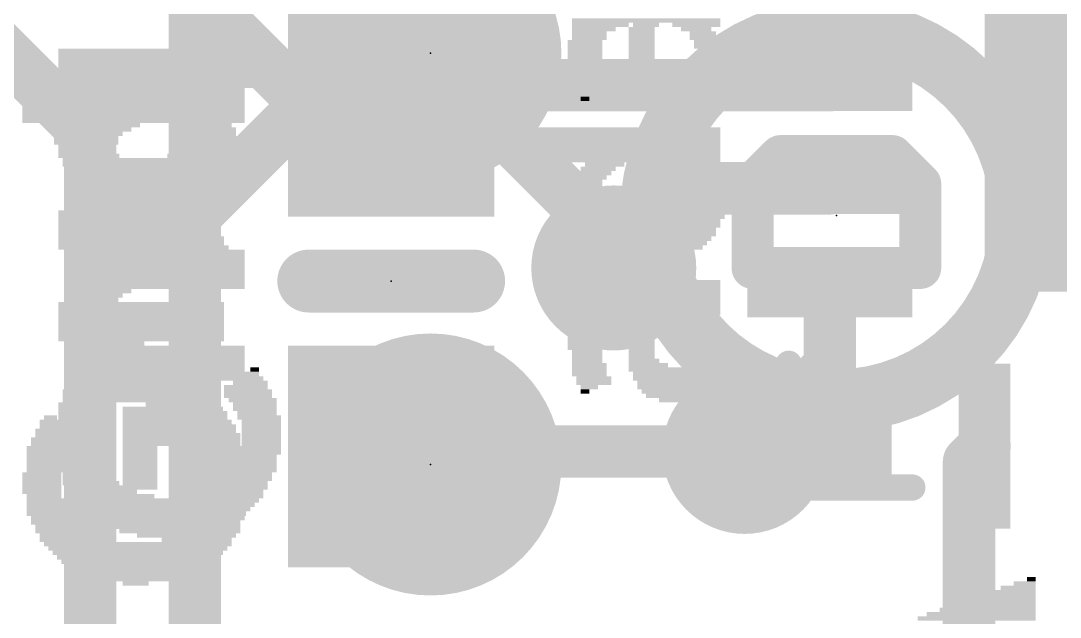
# Model space of a CAD drawing. Extents: x -13.8 to 7.7, y -19.4 to 21.7.
# Drawn here: x -5.35 to -0.31, y -0.3 to 2.59 of the extents above; entities that cross this region are included whole.
import ezdxf

# ---------------------------------------------------------------- set-up
doc = ezdxf.new("R2010")
doc.units = 0
for name, color, linetype in [('1', 12, 'CONTINUOUS'), ('16', 132, 'CONTINUOUS'), ('18', 110, 'CONTINUOUS'), ('200', 40, 'CONTINUOUS'), ('201', 6, 'CONTINUOUS'), ('21', 40, 'CONTINUOUS'), ('22', 6, 'CONTINUOUS'), ('23', 53, 'CONTINUOUS'), ('24', 53, 'CONTINUOUS')]:
    doc.layers.add(name, color=color, linetype=linetype)

# ---------------------------------------------------------------- blocks, each defined once
blk = doc.blocks.new('RECT')
blk.add_solid([(-0.5, -0.5), (0.5, -0.5), (-0.5, 0.5), (0.5, 0.5)])
blk = doc.blocks.new('RECT560000X560000R10')
at = {"const_width": 0.175}
blk.add_lwpolyline([(1.6625, -1.575), (1.6625, 1.575, 0.4142), (1.575, 1.6625), (-1.575, 1.6625, 0.4142), (-1.6625, 1.575), (-1.6625, -1.575, 0.4142), (-1.575, -1.6625), (1.575, -1.6625, 0.4142)], format="xyb", close=True, dxfattribs=at)
blk.add_solid([(-1.6004, -1.6004), (1.6004, -1.6004), (-1.6004, 1.6004), (1.6004, 1.6004)])
blk = doc.blocks.new('PIE')
at = {"const_width": 0.5}
blk.add_lwpolyline([(0, -0.25, 1), (0, 0.25, 1), (0, -0.25)], format="xyb", dxfattribs=at)
blk = doc.blocks.new('ROUNDV')
at = {"const_width": 0.5}
blk.add_lwpolyline([(0, -0.25, 1), (0, 0.25, 1), (0, -0.25)], format="xyb", dxfattribs=at)

msp = doc.modelspace()

# ---------------------------------------------------------------- linework, layer by layer
at = {"layer": '1', "const_width": 0.254}
for points in [[(-5.0165, 2.032), (-6.3246, 3.3401)], [(-4.5085, 2.7305), (-4.064, 2.286)], [(-4.064, 2.286), (-3.6585, 2.286)], [(-3.6585, 2.286), (-3.556, 2.1835)], [(-3.4567, 2.2828), (-3.556, 2.1835)], [(-1.4281, 2.2828), (-3.4567, 2.2828)], [(-3.976, 2.1835), (-4.5085, 1.651)], [(-3.556, 2.1835), (-3.976, 2.1835)], [(-5.0165, -3.4155), (-5.0165, 2.032)], [(-2.0907, 1.7828), (-2.4765, 1.397)], [(-1.4281, 1.7828), (-2.0907, 1.7828)], [(-4.5085, 1.651), (-4.5085, -1.27)], [(-1.4281, 1.2828), (-1.4281, 0.9214)], [(-1.4281, 0.9214), (-1.8415, 0.508)], [(-0.6781, 0.5328), (-0.7537, 0.4572)], [(-0.7537, 0.4572), (-0.7537, -0.6502)]]:
    msp.add_lwpolyline(points, dxfattribs=at)
at = {"layer": '1', "const_width": 0.127}
for points in [[(-4.064, 2.3495, 1), (-4.064, 2.2225)], [(-4.1089, 2.2411, 1), (-4.0191, 2.3309)], [(-3.6136, 2.3309, 1), (-3.7034, 2.2411)], [(-3.6585, 2.2225, 1), (-3.6585, 2.3495)], [(-3.4567, 2.3463, 1), (-3.4567, 2.2193)], [(-3.4118, 2.2379, 1), (-3.5016, 2.3277)], [(-1.4281, 2.2193, 1), (-1.4281, 2.3463)], [(-3.976, 2.247, 1), (-3.976, 2.12)], [(-3.9311, 2.1386, 1), (-4.0209, 2.2284)], [(-3.6009, 2.2284, 1), (-3.5111, 2.1386)], [(-3.6009, 2.1386, 1), (-3.5111, 2.2284)], [(-3.556, 2.12, 1), (-3.556, 2.247)], [(-4.953, 2.032, 1), (-5.08, 2.032)], [(-5.0614, 1.9871, 1), (-4.9716, 2.0769)], [(-2.0907, 1.8463, 1), (-2.0907, 1.7193)], [(-2.0458, 1.7379, 1), (-2.1356, 1.8277)], [(-1.4281, 1.7193, 1), (-1.4281, 1.8463)], [(-4.445, 1.651, 1), (-4.572, 1.651)], [(-4.5534, 1.6959, 1), (-4.4636, 1.6061)], [(-2.5214, 1.4419, 1), (-2.4316, 1.3521)], [(-1.3646, 1.2828, 1), (-1.4916, 1.2828)], [(-1.3832, 0.8765, 1), (-1.473, 0.9663)], [(-1.4916, 0.9214, 1), (-1.3646, 0.9214)], [(-0.6332, 0.4879, 1), (-0.723, 0.5777)], [(-1.8864, 0.5529, 1), (-1.7966, 0.4631)], [(-0.6902, 0.4572, 1), (-0.8172, 0.4572)], [(-0.7986, 0.5021, 1), (-0.7088, 0.4123)]]:
    msp.add_lwpolyline(points, format="xyb", dxfattribs=at)
at = {"layer": '16', "const_width": 0.254}
for points in [[(-4.5085, 2.794), (-4.5085, -1.27)], [(-3.3655, 2.4384), (-3.3655, 2.413)], [(-3.3655, 2.413), (-2.4765, 1.524)], [(-2.4765, 1.524), (-2.4765, 1.4859)], [(-2.4765, 1.4859), (-2.4765, 1.397)], [(-3.3655, 0.4445), (-3.302, 0.508)], [(-3.302, 0.508), (-1.8415, 0.508)]]:
    msp.add_lwpolyline(points, dxfattribs=at)
at = {"layer": '16', "const_width": 0.127}
for points in [[(-3.302, 2.4384, 1), (-3.429, 2.4384)], [(-3.3206, 2.4579, 1), (-3.4104, 2.3681)], [(-3.429, 2.413, 1), (-3.302, 2.413)], [(-2.413, 1.524, 1), (-2.54, 1.524)], [(-2.5214, 1.4791, 1), (-2.4316, 1.5689)], [(-2.413, 1.4859, 1), (-2.54, 1.4859)], [(-2.54, 1.4859, 1), (-2.413, 1.4859)], [(-2.54, 1.397, 1), (-2.413, 1.397)], [(-3.302, 0.5715, 1), (-3.302, 0.4445)], [(-3.2571, 0.4631, 1), (-3.3469, 0.5529)], [(-1.8415, 0.4445, 1), (-1.8415, 0.5715)], [(-3.4104, 0.4894, 1), (-3.3206, 0.3996)]]:
    msp.add_lwpolyline(points, format="xyb", dxfattribs=at)
at = {"layer": '21'}
for points, const_width in [([(-3.156, 1.3335), (-3.956, 1.3335)], 0.3048), ([(-1.6281, 0.9328), (-1.6281, 0.3328)], 0.127), ([(-1.6281, 0.3328), (-1.0281, 0.3328)], 0.127)]:
    msp.add_lwpolyline(points, dxfattribs=dict(at, const_width=const_width))
for points, const_width in [([(-3.956, 1.4097, 1), (-3.956, 1.2573)], 0.1524), ([(-3.156, 1.2573, 1), (-3.156, 1.4097)], 0.1524), ([(-1.5964, 0.9328, 1), (-1.6599, 0.9328)], 0.0635), ([(-1.6281, 0.3645, 1), (-1.6281, 0.301)], 0.0635), ([(-1.6599, 0.3328, 1), (-1.5964, 0.3328)], 0.0635), ([(-1.0281, 0.301, 1), (-1.0281, 0.3645)], 0.0635)]:
    msp.add_lwpolyline(points, format="xyb", dxfattribs=dict(at, const_width=const_width))
at = {"layer": '22'}
for points, const_width in [([(-1.397, 0.753, 1), (-1.397, 2.549, 1), (-1.397, 0.753)], 0.3048), ([(-1.6678, 1.9901, 1), (-1.6678, 1.8885)], 0.1016), ([(-1.6319, 1.9034, 1), (-1.7037, 1.9752)], 0.1016), ([(-1.0896, 1.9752, 1), (-1.1614, 1.9034)], 0.1016), ([(-1.1255, 1.8885, 1), (-1.1255, 1.9901)], 0.1016), ([(-1.7526, 1.8037, 1), (-1.8542, 1.8037)], 0.1016), ([(-1.8393, 1.8397, 1), (-1.7675, 1.7678)], 0.1016), ([(-0.9391, 1.8037, 1), (-1.0407, 1.8037)], 0.1016), ([(-1.0258, 1.7678, 1), (-0.954, 1.8397)], 0.1016), ([(-1.8034, 1.4478, 1), (-1.8034, 1.3462)], 0.1016), ([(-0.9899, 1.3462, 1), (-0.9899, 1.4478)], 0.1016), ([(-1.8542, 1.397, 1), (-1.7526, 1.397)], 0.1016), ([(-1.0407, 1.397, 1), (-0.9391, 1.397)], 0.1016)]:
    msp.add_lwpolyline(points, format="xyb", dxfattribs=dict(at, const_width=const_width))
at = {"layer": '22', "const_width": 0.2032}
for points in [[(-1.8034, 1.8037), (-1.6678, 1.9393)], [(-1.6678, 1.9393), (-1.1255, 1.9393)], [(-1.1255, 1.9393), (-0.9899, 1.8037)], [(-1.8034, 1.397), (-1.8034, 1.8037)], [(-0.9899, 1.8037), (-0.9899, 1.397)], [(-0.9899, 1.397), (-1.8034, 1.397)]]:
    msp.add_lwpolyline(points, dxfattribs=at)
at = {"layer": '23'}
msp.add_point((-3.556, 1.3335), dxfattribs=at)
at = {"layer": '24'}
for p in [(-3.3655, 2.4384), (-1.397, 1.651), (-3.3655, 0.4445)]:
    msp.add_point(p, dxfattribs=at)

# ---------------------------------------------------------------- block references
at = {"layer": '1', "rotation": 90}
msp.add_blockref('RECT560000X560000R10', (1.0719, 3.0328), dxfattribs=at)
at = {"layer": '1', "xscale": 1.075, "rotation": 270}
for p in [(-3.556, 2.1835), (-3.556, 0.4835)]:
    msp.add_blockref('RECT', p, dxfattribs=at)
at = {"layer": '1', "xscale": 0.25, "yscale": 0.8}
for p, rotation in [((-1.4281, 2.2828), 90), ((-1.4281, 1.7828), 90), ((-1.4281, 1.2828), 90), ((-0.6781, 0.5328), 180)]:
    msp.add_blockref('RECT', p, dxfattribs=dict(at, rotation=rotation))
at = {"layer": '16', "xscale": 1.27, "yscale": 1.27}
for p in [(-3.3655, 2.4384), (-3.3655, 0.4445)]:
    msp.add_blockref('PIE', p, dxfattribs=at)
at = {"layer": '18', "xscale": 0.8001, "yscale": 0.8001}
for p in [(-2.4765, 1.397), (-2.4765, 1.397), (-1.8415, 0.508), (-1.8415, 0.508)]:
    msp.add_blockref('ROUNDV', p, dxfattribs=at)
at = {"layer": '200', "yscale": 0.0212}
for p, xscale in [((-2.3199, 2.5969), 0.7194), ((-2.542, 2.5757), 0.2751), ((-2.3199, 2.5757), 0.127), ((-2.0766, 2.5757), 0.2327), ((-2.5738, 2.5546), 0.2116), ((-2.5949, 2.5334), 0.1693), ((-2.5949, 2.5122), 0.1693), ((-2.341, 2.5546), 0.127), ((-2.341, 2.5334), 0.127), ((-2.341, 2.5122), 0.127), ((-2.0766, 2.5546), 0.1481), ((-2.0448, 2.5334), 0.1269), ((-2.0342, 2.5122), 0.1481), ((-2.6161, 2.4911), 0.1693), ((-2.6161, 2.4699), 0.1693), ((-2.341, 2.4911), 0.127), ((-2.341, 2.4699), 0.127), ((-2.0237, 2.4911), 0.127), ((-2.0131, 2.4699), 0.1481), ((-2.6161, 2.4488), 0.1693), ((-2.6161, 2.4276), 0.1693), ((-2.341, 2.4488), 0.127), ((-2.341, 2.4276), 0.127), ((-2.0025, 2.4488), 0.127), ((-2.0025, 2.4276), 0.127), ((-2.6161, 2.4064), 0.1693), ((-2.6055, 2.3853), 0.1481), ((-2.6055, 2.3641), 0.1481), ((-2.341, 2.4064), 0.127), ((-2.341, 2.3853), 0.127), ((-2.3304, 2.3641), 0.1481), ((-2.0237, 2.3641), 0.1693), ((-2.0131, 2.4064), 0.1481), ((-2.0131, 2.3853), 0.1481), ((-2.5949, 2.343), 0.1693), ((-2.5949, 2.3218), 0.1693), ((-2.1718, 2.3218), 0.4655), ((-2.3199, 2.343), 0.1693), ((-2.0342, 2.343), 0.1904), ((-4.806, 2.2795), 1.0791), ((-4.806, 2.2583), 1.0791), ((-2.5949, 2.3007), 0.1693), ((-2.5738, 2.2795), 0.1693), ((-2.5738, 2.2583), 0.1693), ((-2.1718, 2.3007), 0.4232), ((-2.1718, 2.2795), 0.4232), ((-2.1823, 2.2583), 0.402), ((-4.806, 2.2372), 1.0791), ((-4.806, 2.216), 1.0791), ((-2.5949, 2.2372), 0.127), ((-2.6161, 2.216), 0.0423), ((-2.1718, 2.2372), 0.3808), ((-2.1718, 2.216), 0.3385), ((-4.806, 2.1949), 1.0791), ((-4.806, 2.1737), 1.0791), ((-2.1718, 2.1949), 0.2962), ((-2.1823, 2.1737), 0.1904), ((-4.806, 2.1525), 1.0791), ((-4.806, 2.1314), 1.0791), ((-4.806, 2.1102), 1.0791), ((-4.9118, 2.0679), 0.1904), ((-4.8906, 2.0891), 0.2327), ((-4.4463, 2.0891), 0.2327), ((-4.404, 2.0679), 0.1904), ((-2.4468, 2.0679), 0.9733), ((-4.9646, 2.0256), 0.1693), ((-4.9435, 2.0468), 0.1693), ((-4.3934, 2.0468), 0.1693), ((-4.3722, 2.0256), 0.1693), ((-2.4468, 2.0468), 0.9733), ((-2.4468, 2.0256), 0.9733), ((-4.9858, 1.9833), 0.1693), ((-4.9858, 1.9621), 0.1693), ((-4.9752, 2.0044), 0.1904), ((-4.3511, 2.0044), 0.1693), ((-4.3511, 1.9833), 0.1693), ((-4.3405, 1.9621), 0.1481), ((-2.4468, 2.0044), 0.9733), ((-2.4468, 1.9833), 0.9733), ((-2.4468, 1.9621), 0.9733), ((-5.007, 1.941), 0.1693), ((-5.007, 1.9198), 0.1693), ((-4.3299, 1.941), 0.1693), ((-4.3299, 1.9198), 0.1693), ((-2.4468, 1.941), 0.9733), ((-2.4468, 1.9198), 0.9733), ((-4.9964, 1.8987), 0.1904), ((-4.9964, 1.8775), 0.1904), ((-4.9858, 1.8563), 0.2116), ((-4.3405, 1.8775), 0.1904), ((-4.3405, 1.8563), 0.1904), ((-4.3299, 1.8987), 0.1693), ((-2.5738, 1.8563), 0.1693), ((-2.5526, 1.8775), 0.1693), ((-2.5209, 1.8987), 0.1904), ((-2.1189, 1.8987), 0.1904), ((-2.0871, 1.8775), 0.1693), ((-2.066, 1.8563), 0.1693), ((-4.9858, 1.8352), 0.2116), ((-4.9646, 1.814), 0.2116), ((-4.3722, 1.814), 0.2116), ((-4.3511, 1.8352), 0.2116), ((-2.6055, 1.814), 0.1481), ((-2.5843, 1.8352), 0.1481), ((-2.0448, 1.8352), 0.1693), ((-2.0342, 1.814), 0.1481), ((-4.9435, 1.7929), 0.2539), ((-4.9223, 1.7717), 0.2962), ((-4.4145, 1.7717), 0.2962), ((-4.3934, 1.7929), 0.2539), ((-2.6161, 1.7717), 0.1693), ((-2.6055, 1.7929), 0.1481), ((-2.0237, 1.7929), 0.1693), ((-2.0131, 1.7717), 0.1481), ((-4.6684, 1.7505), 0.7617), ((-4.6684, 1.7294), 0.7617), ((-4.6684, 1.7082), 0.7194), ((-2.6161, 1.7505), 0.1693), ((-2.6161, 1.7294), 0.1693), ((-2.6161, 1.7082), 0.1693), ((-2.0237, 1.7294), 0.1693), ((-2.0237, 1.7082), 0.1693), ((-2.0131, 1.7505), 0.1481), ((-4.6684, 1.6871), 0.6771), ((-4.6684, 1.6659), 0.6347), ((-2.6055, 1.6871), 0.1904), ((-2.6055, 1.6659), 0.1904), ((-2.0448, 1.6659), 0.2116), ((-2.0342, 1.6871), 0.1904), ((-4.6684, 1.6448), 0.5924), ((-4.6684, 1.6236), 0.5078), ((-2.5738, 1.6448), 0.2116), ((-2.5632, 1.6236), 0.2327), ((-2.0766, 1.6236), 0.2327), ((-2.0554, 1.6448), 0.2327), ((-4.6684, 1.6024), 0.4232), ((-4.6579, 1.5813), 0.2751), ((-2.5103, 1.6024), 0.3385), ((-2.3199, 1.5813), 0.6771), ((-2.3199, 1.5601), 0.6771), ((-2.14, 1.6024), 0.3597), ((-2.3199, 1.539), 0.6347), ((-2.3199, 1.5178), 0.5924), ((-4.6155, 1.4543), 0.6982), ((-4.5838, 1.4755), 0.6347), ((-2.3199, 1.4966), 0.5501), ((-2.3199, 1.4755), 0.4655), ((-2.3199, 1.4543), 0.3808), ((-4.6473, 1.412), 0.7617), ((-4.6367, 1.4332), 0.7405), ((-2.3199, 1.4332), 0.1693), ((-4.6578, 1.3909), 0.7829), ((-4.6578, 1.3697), 0.7829), ((-4.6684, 1.3485), 0.804), ((-4.6684, 1.3274), 0.804), ((-4.6684, 1.3062), 0.804), ((-2.2564, 1.3062), 0.5924), ((-2.2141, 1.3274), 0.5078), ((-4.9541, 1.2851), 0.2751), ((-4.9752, 1.2639), 0.2327), ((-2.2881, 1.2639), 0.6559), ((-2.2776, 1.2851), 0.6347), ((-4.9858, 1.2427), 0.2116), ((-4.9964, 1.2216), 0.1904), ((-4.9964, 1.2004), 0.1904), ((-2.3093, 1.2216), 0.6982), ((-2.3093, 1.2004), 0.6982), ((-2.2987, 1.2427), 0.6771), ((-4.9858, 1.1793), 0.1693), ((-4.9858, 1.1581), 0.1693), ((-2.3199, 1.1793), 0.7194), ((-2.5526, 1.1581), 0.2539), ((-2.3199, 1.1581), 0.127), ((-2.0977, 1.1581), 0.1904), ((-4.9858, 1.137), 0.1693), ((-4.9752, 1.1158), 0.1481), ((-2.5843, 1.137), 0.1904), ((-2.5949, 1.1158), 0.1693), ((-2.341, 1.137), 0.127), ((-2.341, 1.1158), 0.127), ((-2.0554, 1.137), 0.1481), ((-2.0448, 1.1158), 0.1269), ((-4.9646, 1.0946), 0.1693), ((-4.9435, 1.0735), 0.1693), ((-4.9223, 1.0523), 0.1693), ((-2.6161, 1.0735), 0.1693), ((-2.6161, 1.0523), 0.1693), ((-2.5949, 1.0946), 0.1693), ((-2.341, 1.0946), 0.127), ((-2.341, 1.0735), 0.127), ((-2.341, 1.0523), 0.127), ((-2.0342, 1.0946), 0.1481), ((-2.0237, 1.0735), 0.127), ((-2.0131, 1.0523), 0.1481), ((-4.6684, 1.01), 0.804), ((-4.8694, 1.0312), 0.2327), ((-2.6161, 1.0312), 0.1693), ((-2.6161, 1.01), 0.1693), ((-2.341, 1.0312), 0.127), ((-2.341, 1.01), 0.127), ((-2.0025, 1.0312), 0.127), ((-2.0025, 1.01), 0.127), ((-4.6684, 0.9888), 0.804), ((-4.6684, 0.9677), 0.804), ((-2.6055, 0.9888), 0.1481), ((-2.6055, 0.9677), 0.1481), ((-2.341, 0.9888), 0.127), ((-2.341, 0.9677), 0.127), ((-2.0131, 0.9888), 0.1481), ((-2.0131, 0.9677), 0.1481), ((-4.6684, 0.9465), 0.804), ((-4.6684, 0.9254), 0.804), ((-4.6684, 0.9042), 0.804), ((-2.6055, 0.9465), 0.1481), ((-2.5949, 0.9254), 0.1693), ((-2.5949, 0.9042), 0.1693), ((-2.1718, 0.9042), 0.4655), ((-2.3304, 0.9465), 0.1481), ((-2.3093, 0.9254), 0.1904), ((-2.0342, 0.9254), 0.1904), ((-2.0237, 0.9465), 0.1693), ((-4.6684, 0.8831), 0.804), ((-4.6684, 0.8619), 0.804), ((-2.5949, 0.8831), 0.1693), ((-2.5738, 0.8619), 0.1693), ((-2.1718, 0.8831), 0.4232), ((-2.1718, 0.8619), 0.4232), ((-2.5738, 0.8407), 0.1693), ((-2.5949, 0.8196), 0.0846), ((-2.6161, 0.7984), 0.0423), ((-2.1718, 0.8407), 0.3808), ((-2.1718, 0.8196), 0.3808), ((-2.1718, 0.7984), 0.3385), ((-2.1823, 0.7773), 0.2751), ((-2.1718, 0.7561), 0.1693), ((-4.6155, 0.7138), 0.4866), ((-5.1974, 0.6503), 0.1269), ((-5.208, 0.6715), 0.0635), ((-4.605, 0.6926), 0.5078), ((-4.605, 0.6715), 0.5078), ((-4.5944, 0.6503), 0.529), ((-5.1868, 0.608), 0.1904), ((-5.1868, 0.6292), 0.1481), ((-4.5838, 0.6292), 0.5501), ((-4.5838, 0.608), 0.5501), ((-5.1974, 0.5445), 0.2116), ((-5.1868, 0.5657), 0.2327), ((-5.1762, 0.5868), 0.2116), ((-4.5732, 0.5868), 0.5713), ((-4.5732, 0.5657), 0.5713), ((-4.5732, 0.5445), 0.5713), ((-5.208, 0.5234), 0.2327), ((-5.2185, 0.5022), 0.2116), ((-4.7742, 0.5234), 0.1693), ((-4.7742, 0.5022), 0.1693), ((-4.3722, 0.5234), 0.2116), ((-4.3616, 0.5022), 0.1904), ((-5.2185, 0.4811), 0.2116), ((-5.2291, 0.4599), 0.1904), ((-4.7742, 0.4811), 0.1693), ((-4.7742, 0.4599), 0.1693), ((-4.3616, 0.4811), 0.1904), ((-4.3511, 0.4599), 0.1693), ((-5.2503, 0.3964), 0.1904), ((-5.2291, 0.4387), 0.1904), ((-5.2397, 0.4176), 0.1693), ((-4.7742, 0.4387), 0.1693), ((-4.7742, 0.4176), 0.1693), ((-4.7742, 0.3964), 0.1693), ((-4.3405, 0.4387), 0.1904), ((-4.3405, 0.4176), 0.1904), ((-4.3405, 0.3964), 0.1904), ((-5.2503, 0.3753), 0.1904), ((-5.2503, 0.3541), 0.1904), ((-4.7742, 0.3753), 0.1693), ((-4.7742, 0.3541), 0.1693), ((-4.3405, 0.3753), 0.1904), ((-4.3405, 0.3541), 0.1904), ((-5.2503, 0.3329), 0.1904), ((-5.2503, 0.3118), 0.1904), ((-4.7742, 0.3329), 0.1693), ((-4.3405, 0.3329), 0.1904), ((-4.3405, 0.3118), 0.1904), ((-5.2397, 0.2906), 0.1693), ((-5.2291, 0.2695), 0.1904), ((-5.2291, 0.2483), 0.1904), ((-4.3616, 0.2483), 0.1904), ((-4.3405, 0.2906), 0.1904), ((-4.3405, 0.2695), 0.1904), ((-5.2185, 0.2272), 0.2116), ((-5.2185, 0.206), 0.2116), ((-4.3722, 0.206), 0.2116), ((-4.3616, 0.2272), 0.1904), ((-5.1974, 0.1848), 0.2116), ((-5.1868, 0.1637), 0.2327), ((-5.1656, 0.1425), 0.2327), ((-4.4145, 0.1425), 0.2539), ((-4.404, 0.1637), 0.2327), ((-4.3828, 0.1848), 0.2327), ((-5.1445, 0.1214), 0.2751), ((-5.1128, 0.1002), 0.2962), ((-4.4568, 0.1002), 0.2962), ((-4.4251, 0.1214), 0.2751), ((-5.081, 0.079), 0.3597), ((-4.7848, 0.0579), 0.9098), ((-4.4992, 0.079), 0.3385), ((-4.7848, 0.0367), 0.8675), ((-4.7848, 0.0156), 0.8252), ((-4.7848, -0.0056), 0.7829), ((-4.7848, -0.0267), 0.7405), ((-4.7954, -0.0479), 0.6771), ((-4.7954, -0.0691), 0.5924), ((-4.7954, -0.0902), 0.5078), ((-4.7954, -0.1114), 0.3808), ((-4.7954, -0.1325), 0.127)]:
    msp.add_blockref('RECT', p, dxfattribs=dict(at, xscale=xscale))
at = {"layer": '201', "yscale": 0.0212, "rotation": 180}
for p, xscale in [((-4.62, 2.4488), 1.1002), ((-4.62, 2.4276), 1.1002), ((-4.62, 2.4064), 1.1002), ((-4.62, 2.3853), 1.1002), ((-4.62, 2.3641), 1.1002), ((-4.62, 2.343), 1.1002), ((-4.62, 2.3218), 1.1002), ((-4.62, 2.3007), 1.1002), ((-4.62, 2.2795), 1.1002), ((-4.9691, 2.2583), 0.2327), ((-4.5565, 2.2583), 0.2116), ((-5.0326, 2.216), 0.1904), ((-5.0114, 2.2372), 0.1904), ((-4.5248, 2.2372), 0.1904), ((-4.4931, 2.216), 0.1693), ((-5.0538, 2.1949), 0.1904), ((-5.0643, 2.1737), 0.1693), ((-4.4719, 2.1949), 0.1693), ((-4.4613, 2.1737), 0.1904), ((-5.0855, 2.1525), 0.1693), ((-5.0855, 2.1314), 0.1693), ((-5.0961, 2.1102), 0.1481), ((-4.4507, 2.1525), 0.1693), ((-4.4507, 2.1314), 0.1693), ((-4.4296, 2.1102), 0.1693), ((-5.1067, 2.0891), 0.1693), ((-5.0961, 2.0679), 0.1904), ((-4.4296, 2.0891), 0.1693), ((-4.4296, 2.0679), 0.1693), ((-5.0961, 2.0468), 0.1904), ((-5.0961, 2.0256), 0.1904), ((-4.4402, 2.0468), 0.1904), ((-4.4402, 2.0256), 0.1904), ((-5.0855, 2.0044), 0.2116), ((-5.0643, 1.9833), 0.2116), ((-5.0432, 1.9621), 0.2539), ((-4.4825, 1.9621), 0.2327), ((-4.4613, 1.9833), 0.2327), ((-4.4508, 2.0044), 0.2116), ((-5.022, 1.941), 0.2962), ((-4.7575, 1.9198), 0.7829), ((-4.5036, 1.941), 0.2751), ((-4.7681, 1.8987), 0.7617), ((-4.7681, 1.8775), 0.7194), ((-4.7575, 1.8563), 0.6982), ((-4.7575, 1.8352), 0.6559), ((-4.7681, 1.814), 0.5924), ((-4.7681, 1.7929), 0.5501), ((-4.7681, 1.7717), 0.4655), ((-4.7681, 1.7505), 0.3385), ((-4.8422, 1.6659), 0.6559), ((-4.7999, 1.6236), 0.7405), ((-4.821, 1.6448), 0.6982), ((-4.7893, 1.6024), 0.7617), ((-4.7787, 1.5813), 0.7829), ((-4.7787, 1.5601), 0.7829), ((-4.7681, 1.539), 0.804), ((-4.7681, 1.5178), 0.804), ((-4.7575, 1.4966), 0.8252), ((-4.4719, 1.4755), 0.2539), ((-4.4508, 1.4543), 0.2116), ((-4.4402, 1.4332), 0.1904), ((-4.4402, 1.412), 0.1904), ((-4.4402, 1.3909), 0.1904), ((-4.4296, 1.3697), 0.1693), ((-4.4507, 1.3274), 0.1693), ((-4.4507, 1.3062), 0.1693), ((-4.4402, 1.3485), 0.1481), ((-4.4719, 1.2851), 0.1693), ((-4.4825, 1.2639), 0.1481), ((-4.7681, 1.2216), 0.804), ((-4.7681, 1.2004), 0.804), ((-4.5142, 1.2427), 0.1693), ((-4.7681, 1.1793), 0.804), ((-4.7681, 1.1581), 0.804), ((-4.7681, 1.137), 0.804), ((-4.7681, 1.1158), 0.804), ((-4.7681, 1.0946), 0.804), ((-4.7681, 1.0735), 0.804), ((-4.7681, 1.0523), 0.804), ((-4.8316, 0.9042), 0.5078), ((-4.821, 0.9254), 0.4866), ((-4.218, 0.9042), 0.0423), ((-4.8422, 0.8619), 0.529), ((-4.8316, 0.8831), 0.5078), ((-4.2392, 0.8619), 0.127), ((-4.2392, 0.8831), 0.0846), ((-4.8633, 0.7984), 0.5713), ((-4.8528, 0.8407), 0.5501), ((-4.8528, 0.8196), 0.5501), ((-4.2603, 0.8196), 0.2116), ((-4.2498, 0.7984), 0.2327), ((-4.2392, 0.8407), 0.1693), ((-4.8633, 0.7773), 0.5713), ((-4.8633, 0.7561), 0.5713), ((-4.2498, 0.7773), 0.2327), ((-4.2286, 0.7561), 0.2327), ((-5.0643, 0.7349), 0.2116), ((-5.0749, 0.7138), 0.1904), ((-4.6623, 0.7349), 0.1693), ((-4.6623, 0.7138), 0.1693), ((-4.218, 0.7349), 0.2116), ((-4.218, 0.7138), 0.2116), ((-5.0749, 0.6926), 0.1904), ((-5.0855, 0.6715), 0.1693), ((-5.0855, 0.6503), 0.1693), ((-4.6623, 0.6926), 0.1693), ((-4.6623, 0.6715), 0.1693), ((-4.6623, 0.6503), 0.1693), ((-4.1969, 0.6715), 0.2116), ((-4.2074, 0.6926), 0.1904), ((-4.1863, 0.6503), 0.1904), ((-5.0961, 0.6292), 0.1904), ((-5.0961, 0.608), 0.1904), ((-4.6623, 0.6292), 0.1693), ((-4.6623, 0.608), 0.1693), ((-4.1863, 0.6292), 0.1904), ((-4.1863, 0.608), 0.1904), ((-5.0961, 0.5868), 0.1904), ((-5.0961, 0.5657), 0.1904), ((-5.0961, 0.5445), 0.1904), ((-4.6623, 0.5868), 0.1693), ((-4.6623, 0.5657), 0.1693), ((-4.6623, 0.5445), 0.1693), ((-4.1863, 0.5868), 0.1904), ((-4.1863, 0.5657), 0.1904), ((-4.1863, 0.5445), 0.1904), ((-5.0961, 0.5234), 0.1904), ((-5.0855, 0.5022), 0.1693), ((-4.1863, 0.5234), 0.1904), ((-4.1863, 0.5022), 0.1904), ((-5.0749, 0.4811), 0.1904), ((-5.0749, 0.4599), 0.1904), ((-4.2074, 0.4811), 0.1904), ((-4.2074, 0.4599), 0.1904), ((-5.0643, 0.4387), 0.2116), ((-5.0643, 0.4176), 0.2116), ((-5.0432, 0.3964), 0.2116), ((-4.2392, 0.3964), 0.2116), ((-4.2286, 0.4176), 0.2327), ((-4.218, 0.4387), 0.2116), ((-5.0326, 0.3753), 0.2327), ((-5.0114, 0.3541), 0.2751), ((-4.2815, 0.3541), 0.2539), ((-4.2498, 0.3753), 0.2327), ((-4.9903, 0.3329), 0.2751), ((-4.948, 0.3118), 0.3174), ((-4.3344, 0.3118), 0.3174), ((-4.3026, 0.3329), 0.2962), ((-4.9057, 0.2906), 0.402), ((-4.6412, 0.2695), 0.8886), ((-4.6412, 0.2483), 0.8463), ((-4.3767, 0.2906), 0.402), ((-4.6412, 0.2272), 0.804), ((-4.6412, 0.206), 0.7617), ((-4.6518, 0.1848), 0.6982), ((-4.6412, 0.1637), 0.6347), ((-4.6412, 0.1425), 0.5501), ((-4.6412, 0.1214), 0.4655), ((-4.6412, 0.1002), 0.2962), ((-0.4519, -0.1114), 0.0423), ((-0.5153, -0.1537), 0.1693), ((-0.4836, -0.1325), 0.1058), ((-0.5682, -0.196), 0.2751), ((-0.5471, -0.1749), 0.2327), ((-0.6634, -0.2595), 0.4655), ((-0.6317, -0.2383), 0.402), ((-0.6, -0.2172), 0.3385), ((-0.7163, -0.3018), 0.5713), ((-0.6952, -0.2806), 0.529)]:
    msp.add_blockref('RECT', p, dxfattribs=dict(at, xscale=xscale))
at = {"layer": '21', "xscale": 0.5, "yscale": 0.5, "rotation": 90}
msp.add_blockref('RECT', (-1.3781, 0.5828), dxfattribs=at)

doc.saveas('drawing.dxf')
